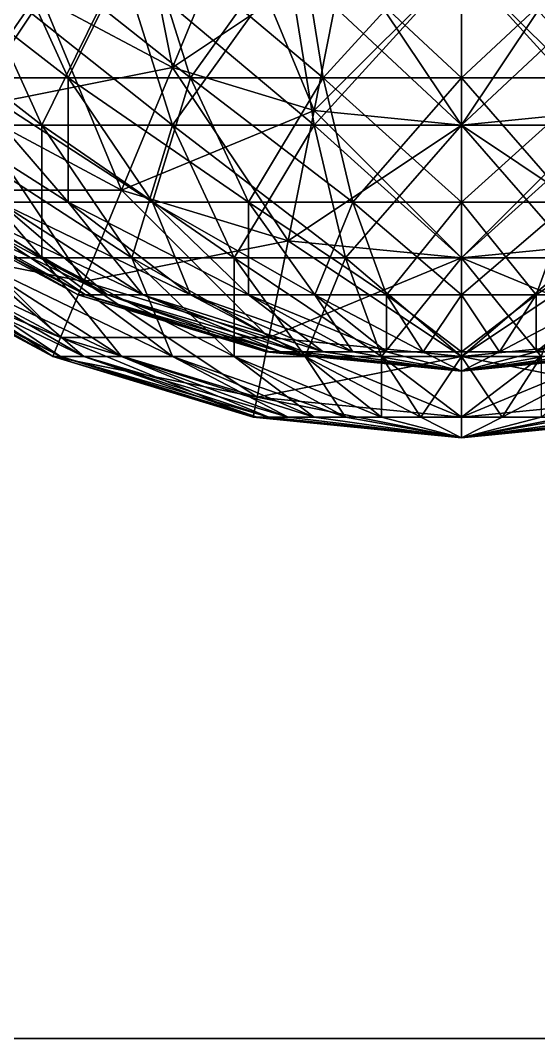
# Model space of a CAD drawing. Header units: millimetres. Extents: x -510 to 550, y -577 to 577.
# Drawn here: x 423.39 to 431.16, y 255 to 270.25 of the extents above; entities that cross this region are included whole.
import ezdxf

# ---------------------------------------------------------------- set-up
doc = ezdxf.new("R2010")
doc.units = ezdxf.units.MM
for name, color, linetype, true_color in [('bogie_left_visual_1', 7, 'Continuous', 0x5c6b75), ('structure_left_front_bridge', 7, 'Continuous', 0x5c6b75), ('structure_left_front_motor_bracket', 7, 'Continuous', 0x5c6b75), ('structure_left_front_riser', 7, 'Continuous', 0x5c6b75)]:
    doc.layers.add(name, color=color, linetype=linetype, true_color=true_color)

msp = doc.modelspace()

# ---------------------------------------------------------------- linework, layer by layer
at = {"layer": 'bogie_left_visual_1', "true_color": 0x5c6b75}
for points in [[(247.119, 255, -71.925), (447.291, 255, -261.799), (447.291, 305, -261.799)], [(247.119, 255, -71.925), (447.291, 305, -261.799), (247.119, 305, -71.925)], [(412.881, 255, -298.075), (412.881, 305, -298.075), (447.291, 305, -261.799)], [(412.881, 255, -298.075), (447.291, 305, -261.799), (447.291, 255, -261.799)], [(212.709, 255, -108.201), (412.881, 255, -298.075), (447.291, 255, -261.799)], [(212.709, 255, -108.201), (447.291, 255, -261.799), (247.119, 255, -71.925)]]:
    msp.add_3dface(points, dxfattribs=at)
at = {"layer": 'structure_left_front_bridge', "true_color": 0x5c6b75}
for points in [[(420.593, 271.111, -119.407), (422.609, 271.111, -121.061), (423.714, 268.686, -119.407)], [(420.593, 271.111, -119.407), (423.714, 268.686, -119.407), (422, 268.686, -118)], [(422.609, 271.111, -98.939), (422, 268.686, -102), (423.714, 268.686, -100.593)], [(424.909, 271.111, -97.709), (422.609, 271.111, -98.939), (423.714, 268.686, -100.593)], [(422.609, 271.111, -121.061), (424.909, 271.111, -122.291), (425.67, 268.686, -120.453)], [(422.609, 271.111, -121.061), (425.67, 268.686, -120.453), (423.714, 268.686, -119.407)], [(424.909, 271.111, -97.709), (423.714, 268.686, -100.593), (425.67, 268.686, -99.547)], [(427.405, 271.111, -96.952), (424.909, 271.111, -97.709), (425.67, 268.686, -99.547)], [(424.909, 271.111, -122.291), (427.405, 271.111, -123.048), (427.793, 268.686, -121.096)], [(424.909, 271.111, -122.291), (427.793, 268.686, -121.096), (425.67, 268.686, -120.453)], [(427.405, 271.111, -96.952), (425.67, 268.686, -99.547), (427.793, 268.686, -98.904)], [(430, 271.111, -96.696), (427.405, 271.111, -96.952), (427.793, 268.686, -98.904)], [(427.405, 271.111, -123.048), (430, 271.111, -123.304), (430, 268.686, -121.314)], [(427.405, 271.111, -123.048), (430, 268.686, -121.314), (427.793, 268.686, -121.096)], [(430, 271.111, -96.696), (427.793, 268.686, -98.904), (430, 268.686, -98.686)], [(432.595, 271.111, -96.952), (430, 271.111, -96.696), (430, 268.686, -98.686)], [(432.595, 271.111, -96.952), (430, 268.686, -98.686), (432.207, 268.686, -98.904)], [(430, 271.111, -123.304), (432.595, 271.111, -123.048), (432.207, 268.686, -121.096)], [(430, 271.111, -123.304), (432.207, 268.686, -121.096), (430, 268.686, -121.314)], [(420.593, 268.686, -116.286), (422, 268.686, -118), (423.714, 266.696, -116.286)], [(420.593, 268.686, -116.286), (423.714, 266.696, -116.286), (422.609, 266.696, -114.939)], [(423.714, 268.686, -100.593), (422, 268.686, -102), (423.714, 266.696, -103.714)], [(422, 268.686, -102), (422.609, 266.696, -105.061), (423.714, 266.696, -103.714)], [(422, 268.686, -118), (423.714, 268.686, -119.407), (425.061, 266.696, -117.391)], [(422, 268.686, -118), (425.061, 266.696, -117.391), (423.714, 266.696, -116.286)], [(425.67, 268.686, -99.547), (423.714, 268.686, -100.593), (425.061, 266.696, -102.609)], [(423.714, 268.686, -100.593), (423.714, 266.696, -103.714), (425.061, 266.696, -102.609)], [(423.714, 268.686, -119.407), (425.67, 268.686, -120.453), (426.598, 266.696, -118.212)], [(423.714, 268.686, -119.407), (426.598, 266.696, -118.212), (425.061, 266.696, -117.391)], [(425.67, 268.686, -99.547), (425.061, 266.696, -102.609), (426.598, 266.696, -101.788)], [(427.793, 268.686, -98.904), (425.67, 268.686, -99.547), (426.598, 266.696, -101.788)], [(425.67, 268.686, -120.453), (427.793, 268.686, -121.096), (428.266, 266.696, -118.718)], [(425.67, 268.686, -120.453), (428.266, 266.696, -118.718), (426.598, 266.696, -118.212)], [(427.793, 268.686, -98.904), (426.598, 266.696, -101.788), (428.266, 266.696, -101.282)], [(430, 268.686, -98.686), (427.793, 268.686, -98.904), (428.266, 266.696, -101.282)], [(427.793, 268.686, -121.096), (430, 268.686, -121.314), (430, 266.696, -118.889)], [(427.793, 268.686, -121.096), (430, 266.696, -118.889), (428.266, 266.696, -118.718)], [(430, 268.686, -98.686), (428.266, 266.696, -101.282), (430, 266.696, -101.111)], [(432.207, 268.686, -98.904), (430, 268.686, -98.686), (430, 266.696, -101.111)], [(432.207, 268.686, -98.904), (430, 266.696, -101.111), (431.734, 266.696, -101.282)], [(430, 268.686, -121.314), (432.207, 268.686, -121.096), (431.734, 266.696, -118.718)], [(430, 268.686, -121.314), (431.734, 266.696, -118.718), (430, 266.696, -118.889)], [(421.282, 266.696, -108.266), (421.111, 266.696, -110), (423.877, 265.218, -110)], [(421.111, 266.696, -110), (421.282, 266.696, -111.734), (423.995, 265.218, -111.195)], [(421.111, 266.696, -110), (423.995, 265.218, -111.195), (423.877, 265.218, -110)], [(421.788, 266.696, -106.598), (421.282, 266.696, -108.266), (423.995, 265.218, -108.805)], [(421.282, 266.696, -108.266), (423.877, 265.218, -110), (423.995, 265.218, -108.805)], [(421.282, 266.696, -111.734), (421.788, 266.696, -113.402), (424.343, 265.218, -112.343)], [(421.282, 266.696, -111.734), (424.343, 265.218, -112.343), (423.995, 265.218, -111.195)], [(422.609, 266.696, -105.061), (421.788, 266.696, -106.598), (424.343, 265.218, -107.657)], [(421.788, 266.696, -106.598), (423.995, 265.218, -108.805), (424.343, 265.218, -107.657)], [(421.788, 266.696, -113.402), (422.609, 266.696, -114.939), (424.909, 265.218, -113.402)], [(421.788, 266.696, -113.402), (424.909, 265.218, -113.402), (424.343, 265.218, -112.343)], [(423.714, 266.696, -103.714), (422.609, 266.696, -105.061), (424.909, 265.218, -106.598)], [(422.609, 266.696, -105.061), (424.343, 265.218, -107.657), (424.909, 265.218, -106.598)], [(422.609, 266.696, -114.939), (423.714, 266.696, -116.286), (425.67, 265.218, -114.33)], [(422.609, 266.696, -114.939), (425.67, 265.218, -114.33), (424.909, 265.218, -113.402)], [(425.061, 266.696, -102.609), (423.714, 266.696, -103.714), (425.67, 265.218, -105.67)], [(423.714, 266.696, -103.714), (424.909, 265.218, -106.598), (425.67, 265.218, -105.67)], [(423.714, 266.696, -116.286), (425.061, 266.696, -117.391), (426.598, 265.218, -115.091)], [(423.714, 266.696, -116.286), (426.598, 265.218, -115.091), (425.67, 265.218, -114.33)], [(426.598, 266.696, -101.788), (425.061, 266.696, -102.609), (426.598, 265.218, -104.909)], [(425.061, 266.696, -102.609), (425.67, 265.218, -105.67), (426.598, 265.218, -104.909)], [(425.061, 266.696, -117.391), (426.598, 266.696, -118.212), (427.657, 265.218, -115.657)], [(425.061, 266.696, -117.391), (427.657, 265.218, -115.657), (426.598, 265.218, -115.091)], [(428.266, 266.696, -101.282), (426.598, 266.696, -101.788), (427.657, 265.218, -104.343)], [(426.598, 266.696, -101.788), (426.598, 265.218, -104.909), (427.657, 265.218, -104.343)], [(426.598, 266.696, -118.212), (428.266, 266.696, -118.718), (428.805, 265.218, -116.005)], [(426.598, 266.696, -118.212), (428.805, 265.218, -116.005), (427.657, 265.218, -115.657)], [(428.266, 266.696, -101.282), (427.657, 265.218, -104.343), (428.805, 265.218, -103.995)], [(430, 266.696, -101.111), (428.266, 266.696, -101.282), (428.805, 265.218, -103.995)], [(428.266, 266.696, -118.718), (430, 266.696, -118.889), (430, 265.218, -116.123)], [(428.266, 266.696, -118.718), (430, 265.218, -116.123), (428.805, 265.218, -116.005)], [(430, 266.696, -101.111), (428.805, 265.218, -103.995), (430, 265.218, -103.877)], [(431.734, 266.696, -101.282), (430, 266.696, -101.111), (430, 265.218, -103.877)], [(431.734, 266.696, -101.282), (430, 265.218, -103.877), (431.195, 265.218, -103.995)], [(430, 266.696, -118.889), (431.734, 266.696, -118.718), (431.195, 265.218, -116.005)], [(430, 266.696, -118.889), (431.195, 265.218, -116.005), (430, 265.218, -116.123)], [(423.995, 265.218, -108.805), (423.877, 265.218, -110), (426.879, 264.307, -110)], [(423.877, 265.218, -110), (423.995, 265.218, -111.195), (426.939, 264.307, -110.609)], [(423.877, 265.218, -110), (426.939, 264.307, -110.609), (426.879, 264.307, -110)], [(424.343, 265.218, -107.657), (423.995, 265.218, -108.805), (426.939, 264.307, -109.391)], [(423.995, 265.218, -108.805), (426.879, 264.307, -110), (426.939, 264.307, -109.391)], [(423.995, 265.218, -111.195), (424.343, 265.218, -112.343), (427.116, 264.307, -111.195)], [(423.995, 265.218, -111.195), (427.116, 264.307, -111.195), (426.939, 264.307, -110.609)], [(424.909, 265.218, -106.598), (424.343, 265.218, -107.657), (427.116, 264.307, -108.805)], [(424.343, 265.218, -107.657), (426.939, 264.307, -109.391), (427.116, 264.307, -108.805)], [(424.343, 265.218, -112.343), (424.909, 265.218, -113.402), (427.405, 264.307, -111.734)], [(424.343, 265.218, -112.343), (427.405, 264.307, -111.734), (427.116, 264.307, -111.195)], [(425.67, 265.218, -105.67), (424.909, 265.218, -106.598), (427.405, 264.307, -108.266)], [(424.909, 265.218, -106.598), (427.116, 264.307, -108.805), (427.405, 264.307, -108.266)], [(424.909, 265.218, -113.402), (425.67, 265.218, -114.33), (427.793, 264.307, -112.207)], [(424.909, 265.218, -113.402), (427.793, 264.307, -112.207), (427.405, 264.307, -111.734)], [(426.598, 265.218, -104.909), (425.67, 265.218, -105.67), (427.793, 264.307, -107.793)], [(425.67, 265.218, -105.67), (427.405, 264.307, -108.266), (427.793, 264.307, -107.793)], [(425.67, 265.218, -114.33), (426.598, 265.218, -115.091), (428.266, 264.307, -112.595)], [(425.67, 265.218, -114.33), (428.266, 264.307, -112.595), (427.793, 264.307, -112.207)], [(427.657, 265.218, -104.343), (426.598, 265.218, -104.909), (428.266, 264.307, -107.405)], [(426.598, 265.218, -104.909), (427.793, 264.307, -107.793), (428.266, 264.307, -107.405)], [(426.598, 265.218, -115.091), (427.657, 265.218, -115.657), (428.805, 264.307, -112.884)], [(426.598, 265.218, -115.091), (428.805, 264.307, -112.884), (428.266, 264.307, -112.595)], [(428.805, 265.218, -103.995), (427.657, 265.218, -104.343), (428.805, 264.307, -107.116)], [(427.657, 265.218, -104.343), (428.266, 264.307, -107.405), (428.805, 264.307, -107.116)], [(427.657, 265.218, -115.657), (428.805, 265.218, -116.005), (429.391, 264.307, -113.061)], [(427.657, 265.218, -115.657), (429.391, 264.307, -113.061), (428.805, 264.307, -112.884)], [(430, 265.218, -103.877), (428.805, 265.218, -103.995), (429.391, 264.307, -106.939)], [(428.805, 265.218, -103.995), (428.805, 264.307, -107.116), (429.391, 264.307, -106.939)], [(428.805, 265.218, -116.005), (430, 265.218, -116.123), (430, 264.307, -113.121)], [(428.805, 265.218, -116.005), (430, 264.307, -113.121), (429.391, 264.307, -113.061)], [(430, 265.218, -103.877), (429.391, 264.307, -106.939), (430, 264.307, -106.879)], [(431.195, 265.218, -103.995), (430, 265.218, -103.877), (430, 264.307, -106.879)], [(431.195, 265.218, -103.995), (430, 264.307, -106.879), (430.609, 264.307, -106.939)], [(430, 265.218, -116.123), (431.195, 265.218, -116.005), (430.609, 264.307, -113.061)], [(430, 265.218, -116.123), (430.609, 264.307, -113.061), (430, 264.307, -113.121)], [(432.343, 265.218, -104.343), (431.195, 265.218, -103.995), (430.609, 264.307, -106.939)], [(432.343, 265.218, -104.343), (430.609, 264.307, -106.939), (431.195, 264.307, -107.116)], [(431.195, 265.218, -116.005), (431.195, 264.307, -112.884), (430.609, 264.307, -113.061)], [(426.939, 264.307, -109.391), (426.879, 264.307, -110), (430, 264, -110)], [(426.879, 264.307, -110), (426.939, 264.307, -110.609), (430, 264, -110)], [(427.116, 264.307, -108.805), (426.939, 264.307, -109.391), (430, 264, -110)], [(426.939, 264.307, -110.609), (427.116, 264.307, -111.195), (430, 264, -110)], [(427.405, 264.307, -108.266), (427.116, 264.307, -108.805), (430, 264, -110)], [(427.116, 264.307, -111.195), (427.405, 264.307, -111.734), (430, 264, -110)], [(427.793, 264.307, -107.793), (427.405, 264.307, -108.266), (430, 264, -110)], [(427.405, 264.307, -111.734), (427.793, 264.307, -112.207), (430, 264, -110)], [(428.266, 264.307, -107.405), (427.793, 264.307, -107.793), (430, 264, -110)], [(427.793, 264.307, -112.207), (428.266, 264.307, -112.595), (430, 264, -110)], [(428.805, 264.307, -107.116), (428.266, 264.307, -107.405), (430, 264, -110)], [(428.266, 264.307, -112.595), (428.805, 264.307, -112.884), (430, 264, -110)], [(429.391, 264.307, -106.939), (428.805, 264.307, -107.116), (430, 264, -110)], [(428.805, 264.307, -112.884), (429.391, 264.307, -113.061), (430, 264, -110)], [(430, 264.307, -106.879), (429.391, 264.307, -106.939), (430, 264, -110)], [(429.391, 264.307, -113.061), (430, 264.307, -113.121), (430, 264, -110)], [(433.121, 264.307, -110), (433.061, 264.307, -109.391), (430, 264, -110)], [(433.061, 264.307, -109.391), (432.884, 264.307, -108.805), (430, 264, -110)], [(432.884, 264.307, -108.805), (432.595, 264.307, -108.266), (430, 264, -110)], [(432.595, 264.307, -108.266), (432.207, 264.307, -107.793), (430, 264, -110)], [(432.207, 264.307, -107.793), (431.734, 264.307, -107.405), (430, 264, -110)], [(431.734, 264.307, -107.405), (431.195, 264.307, -107.116), (430, 264, -110)], [(431.195, 264.307, -107.116), (430.609, 264.307, -106.939), (430, 264, -110)], [(430.609, 264.307, -106.939), (430, 264.307, -106.879), (430, 264, -110)], [(430, 264.307, -113.121), (430.609, 264.307, -113.061), (430, 264, -110)], [(430.609, 264.307, -113.061), (431.195, 264.307, -112.884), (430, 264, -110)], [(431.195, 264.307, -112.884), (431.734, 264.307, -112.595), (430, 264, -110)], [(431.734, 264.307, -112.595), (432.207, 264.307, -112.207), (430, 264, -110)], [(432.207, 264.307, -112.207), (432.595, 264.307, -111.734), (430, 264, -110)], [(432.595, 264.307, -111.734), (432.884, 264.307, -111.195), (430, 264, -110)], [(432.884, 264.307, -111.195), (433.061, 264.307, -110.609), (430, 264, -110)], [(433.061, 264.307, -110.609), (433.121, 264.307, -110), (430, 264, -110)]]:
    msp.add_3dface(points, dxfattribs=at)
at = {"layer": 'structure_left_front_motor_bracket', "true_color": 0x5c6b75}
for points in [[(421.181, 271.666, -288.819), (423.071, 271.666, -290.37), (424.107, 269.393, -288.819)], [(421.181, 271.666, -288.819), (424.107, 269.393, -288.819), (422.5, 269.393, -287.5)], [(423.071, 271.666, -269.63), (422.5, 269.393, -272.5), (424.107, 269.393, -271.181)], [(425.227, 271.666, -268.477), (423.071, 271.666, -269.63), (424.107, 269.393, -271.181)], [(423.071, 271.666, -290.37), (425.227, 271.666, -291.523), (425.941, 269.393, -289.799)], [(423.071, 271.666, -290.37), (425.941, 269.393, -289.799), (424.107, 269.393, -288.819)], [(425.227, 271.666, -268.477), (424.107, 269.393, -271.181), (425.941, 269.393, -270.201)], [(427.567, 271.666, -267.768), (425.227, 271.666, -268.477), (425.941, 269.393, -270.201)], [(425.227, 271.666, -291.523), (427.567, 271.666, -292.232), (427.931, 269.393, -290.403)], [(425.227, 271.666, -291.523), (427.931, 269.393, -290.403), (425.941, 269.393, -289.799)], [(427.567, 271.666, -267.768), (425.941, 269.393, -270.201), (427.931, 269.393, -269.597)], [(430, 271.666, -267.528), (427.567, 271.666, -267.768), (427.931, 269.393, -269.597)], [(427.567, 271.666, -292.232), (430, 271.666, -292.472), (430, 269.393, -290.607)], [(427.567, 271.666, -292.232), (430, 269.393, -290.607), (427.931, 269.393, -290.403)], [(430, 271.666, -267.528), (427.931, 269.393, -269.597), (430, 269.393, -269.393)], [(432.433, 271.666, -267.768), (430, 271.666, -267.528), (430, 269.393, -269.393)], [(432.433, 271.666, -267.768), (430, 269.393, -269.393), (432.069, 269.393, -269.597)], [(430, 271.666, -292.472), (432.433, 271.666, -292.232), (432.069, 269.393, -290.403)], [(430, 271.666, -292.472), (432.069, 269.393, -290.403), (430, 269.393, -290.607)], [(421.181, 269.393, -285.893), (422.5, 269.393, -287.5), (424.107, 267.528, -285.893)], [(421.181, 269.393, -285.893), (424.107, 267.528, -285.893), (423.071, 267.528, -284.63)], [(424.107, 269.393, -271.181), (422.5, 269.393, -272.5), (424.107, 267.528, -274.107)], [(422.5, 269.393, -272.5), (423.071, 267.528, -275.37), (424.107, 267.528, -274.107)], [(422.5, 269.393, -287.5), (424.107, 269.393, -288.819), (425.37, 267.528, -286.929)], [(422.5, 269.393, -287.5), (425.37, 267.528, -286.929), (424.107, 267.528, -285.893)], [(425.941, 269.393, -270.201), (424.107, 269.393, -271.181), (425.37, 267.528, -273.071)], [(424.107, 269.393, -271.181), (424.107, 267.528, -274.107), (425.37, 267.528, -273.071)], [(424.107, 269.393, -288.819), (425.941, 269.393, -289.799), (426.811, 267.528, -287.699)], [(424.107, 269.393, -288.819), (426.811, 267.528, -287.699), (425.37, 267.528, -286.929)], [(425.941, 269.393, -270.201), (425.37, 267.528, -273.071), (426.811, 267.528, -272.301)], [(427.931, 269.393, -269.597), (425.941, 269.393, -270.201), (426.811, 267.528, -272.301)], [(425.941, 269.393, -289.799), (427.931, 269.393, -290.403), (428.374, 267.528, -288.173)], [(425.941, 269.393, -289.799), (428.374, 267.528, -288.173), (426.811, 267.528, -287.699)], [(427.931, 269.393, -269.597), (426.811, 267.528, -272.301), (428.374, 267.528, -271.827)], [(430, 269.393, -269.393), (427.931, 269.393, -269.597), (428.374, 267.528, -271.827)], [(427.931, 269.393, -290.403), (430, 269.393, -290.607), (430, 267.528, -288.334)], [(427.931, 269.393, -290.403), (430, 267.528, -288.334), (428.374, 267.528, -288.173)], [(430, 269.393, -269.393), (428.374, 267.528, -271.827), (430, 267.528, -271.666)], [(432.069, 269.393, -269.597), (430, 269.393, -269.393), (430, 267.528, -271.666)], [(432.069, 269.393, -269.597), (430, 267.528, -271.666), (431.626, 267.528, -271.827)], [(430, 269.393, -290.607), (432.069, 269.393, -290.403), (431.626, 267.528, -288.173)], [(430, 269.393, -290.607), (431.626, 267.528, -288.173), (430, 267.528, -288.334)], [(421.827, 267.528, -278.374), (421.666, 267.528, -280), (424.26, 266.142, -280)], [(421.666, 267.528, -280), (421.827, 267.528, -281.626), (424.37, 266.142, -281.12)], [(421.666, 267.528, -280), (424.37, 266.142, -281.12), (424.26, 266.142, -280)], [(422.301, 267.528, -276.811), (421.827, 267.528, -278.374), (424.37, 266.142, -278.88)], [(421.827, 267.528, -278.374), (424.26, 266.142, -280), (424.37, 266.142, -278.88)], [(421.827, 267.528, -281.626), (422.301, 267.528, -283.189), (424.697, 266.142, -282.197)], [(421.827, 267.528, -281.626), (424.697, 266.142, -282.197), (424.37, 266.142, -281.12)], [(423.071, 267.528, -275.37), (422.301, 267.528, -276.811), (424.697, 266.142, -277.803)], [(422.301, 267.528, -276.811), (424.37, 266.142, -278.88), (424.697, 266.142, -277.803)], [(422.301, 267.528, -283.189), (423.071, 267.528, -284.63), (425.227, 266.142, -283.189)], [(422.301, 267.528, -283.189), (425.227, 266.142, -283.189), (424.697, 266.142, -282.197)], [(424.107, 267.528, -274.107), (423.071, 267.528, -275.37), (425.227, 266.142, -276.811)], [(423.071, 267.528, -275.37), (424.697, 266.142, -277.803), (425.227, 266.142, -276.811)], [(423.071, 267.528, -284.63), (424.107, 267.528, -285.893), (425.941, 266.142, -284.059)], [(423.071, 267.528, -284.63), (425.941, 266.142, -284.059), (425.227, 266.142, -283.189)], [(425.37, 267.528, -273.071), (424.107, 267.528, -274.107), (425.941, 266.142, -275.941)], [(424.107, 267.528, -274.107), (425.227, 266.142, -276.811), (425.941, 266.142, -275.941)], [(424.107, 267.528, -285.893), (425.37, 267.528, -286.929), (426.811, 266.142, -284.773)], [(424.107, 267.528, -285.893), (426.811, 266.142, -284.773), (425.941, 266.142, -284.059)], [(426.811, 267.528, -272.301), (425.37, 267.528, -273.071), (426.811, 266.142, -275.227)], [(425.37, 267.528, -273.071), (425.941, 266.142, -275.941), (426.811, 266.142, -275.227)], [(425.37, 267.528, -286.929), (426.811, 267.528, -287.699), (427.803, 266.142, -285.303)], [(425.37, 267.528, -286.929), (427.803, 266.142, -285.303), (426.811, 266.142, -284.773)], [(428.374, 267.528, -271.827), (426.811, 267.528, -272.301), (427.803, 266.142, -274.697)], [(426.811, 267.528, -272.301), (426.811, 266.142, -275.227), (427.803, 266.142, -274.697)], [(426.811, 267.528, -287.699), (428.374, 267.528, -288.173), (428.88, 266.142, -285.63)], [(426.811, 267.528, -287.699), (428.88, 266.142, -285.63), (427.803, 266.142, -285.303)], [(428.374, 267.528, -271.827), (427.803, 266.142, -274.697), (428.88, 266.142, -274.37)], [(430, 267.528, -271.666), (428.374, 267.528, -271.827), (428.88, 266.142, -274.37)], [(428.374, 267.528, -288.173), (430, 267.528, -288.334), (430, 266.142, -285.74)], [(428.374, 267.528, -288.173), (430, 266.142, -285.74), (428.88, 266.142, -285.63)], [(430, 267.528, -271.666), (428.88, 266.142, -274.37), (430, 266.142, -274.26)], [(431.626, 267.528, -271.827), (430, 267.528, -271.666), (430, 266.142, -274.26)], [(431.626, 267.528, -271.827), (430, 266.142, -274.26), (431.12, 266.142, -274.37)], [(430, 267.528, -288.334), (431.626, 267.528, -288.173), (431.12, 266.142, -285.63)], [(430, 267.528, -288.334), (431.12, 266.142, -285.63), (430, 266.142, -285.74)], [(433.189, 267.528, -272.301), (431.626, 267.528, -271.827), (431.12, 266.142, -274.37)], [(433.189, 267.528, -272.301), (431.12, 266.142, -274.37), (432.197, 266.142, -274.697)], [(431.626, 267.528, -288.173), (432.197, 266.142, -285.303), (431.12, 266.142, -285.63)], [(424.37, 266.142, -278.88), (424.26, 266.142, -280), (427.074, 265.288, -280)], [(424.26, 266.142, -280), (424.37, 266.142, -281.12), (427.13, 265.288, -280.571)], [(424.26, 266.142, -280), (427.13, 265.288, -280.571), (427.074, 265.288, -280)], [(424.697, 266.142, -277.803), (424.37, 266.142, -278.88), (427.13, 265.288, -279.429)], [(424.37, 266.142, -278.88), (427.074, 265.288, -280), (427.13, 265.288, -279.429)], [(424.37, 266.142, -281.12), (424.697, 266.142, -282.197), (427.296, 265.288, -281.12)], [(424.37, 266.142, -281.12), (427.296, 265.288, -281.12), (427.13, 265.288, -280.571)], [(425.227, 266.142, -276.811), (424.697, 266.142, -277.803), (427.296, 265.288, -278.88)], [(424.697, 266.142, -277.803), (427.13, 265.288, -279.429), (427.296, 265.288, -278.88)], [(424.697, 266.142, -282.197), (425.227, 266.142, -283.189), (427.567, 265.288, -281.626)], [(424.697, 266.142, -282.197), (427.567, 265.288, -281.626), (427.296, 265.288, -281.12)], [(425.941, 266.142, -275.941), (425.227, 266.142, -276.811), (427.567, 265.288, -278.374)], [(425.227, 266.142, -276.811), (427.296, 265.288, -278.88), (427.567, 265.288, -278.374)], [(425.227, 266.142, -283.189), (425.941, 266.142, -284.059), (427.931, 265.288, -282.069)], [(425.227, 266.142, -283.189), (427.931, 265.288, -282.069), (427.567, 265.288, -281.626)], [(426.811, 266.142, -275.227), (425.941, 266.142, -275.941), (427.931, 265.288, -277.931)], [(425.941, 266.142, -275.941), (427.567, 265.288, -278.374), (427.931, 265.288, -277.931)], [(425.941, 266.142, -284.059), (426.811, 266.142, -284.773), (428.374, 265.288, -282.433)], [(425.941, 266.142, -284.059), (428.374, 265.288, -282.433), (427.931, 265.288, -282.069)], [(427.803, 266.142, -274.697), (426.811, 266.142, -275.227), (428.374, 265.288, -277.567)], [(426.811, 266.142, -275.227), (427.931, 265.288, -277.931), (428.374, 265.288, -277.567)], [(426.811, 266.142, -284.773), (427.803, 266.142, -285.303), (428.88, 265.288, -282.704)], [(426.811, 266.142, -284.773), (428.88, 265.288, -282.704), (428.374, 265.288, -282.433)], [(428.88, 266.142, -274.37), (427.803, 266.142, -274.697), (428.88, 265.288, -277.296)], [(427.803, 266.142, -274.697), (428.374, 265.288, -277.567), (428.88, 265.288, -277.296)], [(427.803, 266.142, -285.303), (428.88, 266.142, -285.63), (429.429, 265.288, -282.87)], [(427.803, 266.142, -285.303), (429.429, 265.288, -282.87), (428.88, 265.288, -282.704)], [(430, 266.142, -274.26), (428.88, 266.142, -274.37), (429.429, 265.288, -277.13)], [(428.88, 266.142, -274.37), (428.88, 265.288, -277.296), (429.429, 265.288, -277.13)], [(428.88, 266.142, -285.63), (430, 266.142, -285.74), (430, 265.288, -282.926)], [(428.88, 266.142, -285.63), (430, 265.288, -282.926), (429.429, 265.288, -282.87)], [(430, 266.142, -274.26), (429.429, 265.288, -277.13), (430, 265.288, -277.074)], [(431.12, 266.142, -274.37), (430, 266.142, -274.26), (430, 265.288, -277.074)], [(431.12, 266.142, -274.37), (430, 265.288, -277.074), (430.571, 265.288, -277.13)], [(430, 266.142, -285.74), (431.12, 266.142, -285.63), (430.571, 265.288, -282.87)], [(430, 266.142, -285.74), (430.571, 265.288, -282.87), (430, 265.288, -282.926)], [(432.197, 266.142, -274.697), (431.12, 266.142, -274.37), (430.571, 265.288, -277.13)], [(432.197, 266.142, -274.697), (430.571, 265.288, -277.13), (431.12, 265.288, -277.296)], [(431.12, 266.142, -285.63), (431.12, 265.288, -282.704), (430.571, 265.288, -282.87)], [(433.189, 266.142, -275.227), (432.197, 266.142, -274.697), (431.12, 265.288, -277.296)], [(433.189, 266.142, -275.227), (431.12, 265.288, -277.296), (431.626, 265.288, -277.567)], [(431.12, 266.142, -285.63), (432.197, 266.142, -285.303), (431.12, 265.288, -282.704)], [(432.197, 266.142, -285.303), (431.626, 265.288, -282.433), (431.12, 265.288, -282.704)], [(427.13, 265.288, -279.429), (427.074, 265.288, -280), (430, 265, -280)], [(427.074, 265.288, -280), (427.13, 265.288, -280.571), (430, 265, -280)], [(427.296, 265.288, -278.88), (427.13, 265.288, -279.429), (430, 265, -280)], [(427.13, 265.288, -280.571), (427.296, 265.288, -281.12), (430, 265, -280)], [(427.567, 265.288, -278.374), (427.296, 265.288, -278.88), (430, 265, -280)], [(427.296, 265.288, -281.12), (427.567, 265.288, -281.626), (430, 265, -280)], [(427.931, 265.288, -277.931), (427.567, 265.288, -278.374), (430, 265, -280)], [(427.567, 265.288, -281.626), (427.931, 265.288, -282.069), (430, 265, -280)], [(428.374, 265.288, -277.567), (427.931, 265.288, -277.931), (430, 265, -280)], [(427.931, 265.288, -282.069), (428.374, 265.288, -282.433), (430, 265, -280)], [(428.88, 265.288, -277.296), (428.374, 265.288, -277.567), (430, 265, -280)], [(428.374, 265.288, -282.433), (428.88, 265.288, -282.704), (430, 265, -280)], [(429.429, 265.288, -277.13), (428.88, 265.288, -277.296), (430, 265, -280)], [(428.88, 265.288, -282.704), (429.429, 265.288, -282.87), (430, 265, -280)], [(430, 265.288, -277.074), (429.429, 265.288, -277.13), (430, 265, -280)], [(429.429, 265.288, -282.87), (430, 265.288, -282.926), (430, 265, -280)], [(432.926, 265.288, -280), (432.87, 265.288, -279.429), (430, 265, -280)], [(432.87, 265.288, -279.429), (432.704, 265.288, -278.88), (430, 265, -280)], [(432.704, 265.288, -278.88), (432.433, 265.288, -278.374), (430, 265, -280)], [(432.433, 265.288, -278.374), (432.069, 265.288, -277.931), (430, 265, -280)], [(432.069, 265.288, -277.931), (431.626, 265.288, -277.567), (430, 265, -280)], [(431.626, 265.288, -277.567), (431.12, 265.288, -277.296), (430, 265, -280)], [(431.12, 265.288, -277.296), (430.571, 265.288, -277.13), (430, 265, -280)], [(430.571, 265.288, -277.13), (430, 265.288, -277.074), (430, 265, -280)], [(430, 265.288, -282.926), (430.571, 265.288, -282.87), (430, 265, -280)], [(430.571, 265.288, -282.87), (431.12, 265.288, -282.704), (430, 265, -280)], [(431.12, 265.288, -282.704), (431.626, 265.288, -282.433), (430, 265, -280)], [(431.626, 265.288, -282.433), (432.069, 265.288, -282.069), (430, 265, -280)], [(432.069, 265.288, -282.069), (432.433, 265.288, -281.626), (430, 265, -280)], [(432.433, 265.288, -281.626), (432.704, 265.288, -281.12), (430, 265, -280)], [(432.704, 265.288, -281.12), (432.87, 265.288, -280.571), (430, 265, -280)], [(432.87, 265.288, -280.571), (432.926, 265.288, -280), (430, 265, -280)]]:
    msp.add_3dface(points, dxfattribs=at)
at = {"layer": 'structure_left_front_riser', "true_color": 0x5c6b75}
for points in [[(425.67, 269.547, -276.314), (423.714, 270.593, -276.314), (425.061, 272.609, -278.304)], [(425.67, 269.547, -276.314), (425.061, 272.609, -278.304), (426.598, 271.788, -278.304)], [(422.609, 268.939, -273.889), (422, 272, -276.314), (423.714, 270.593, -276.314)], [(426.598, 271.788, -96.696), (423.714, 270.593, -98.686), (425.67, 269.547, -98.686)], [(428.266, 271.282, -96.696), (426.598, 271.788, -96.696), (425.67, 269.547, -98.686)], [(427.793, 268.904, -276.314), (425.67, 269.547, -276.314), (426.598, 271.788, -278.304)], [(427.793, 268.904, -276.314), (426.598, 271.788, -278.304), (428.266, 271.282, -278.304)], [(428.266, 271.282, -96.696), (425.67, 269.547, -98.686), (427.793, 268.904, -98.686)], [(430, 271.111, -96.696), (428.266, 271.282, -96.696), (427.793, 268.904, -98.686)], [(430, 268.686, -276.314), (427.793, 268.904, -276.314), (428.266, 271.282, -278.304)], [(430, 268.686, -276.314), (428.266, 271.282, -278.304), (430, 271.111, -278.304)], [(431.734, 271.282, -96.696), (430, 271.111, -96.696), (430, 268.686, -98.686)], [(431.734, 271.282, -96.696), (430, 268.686, -98.686), (432.207, 268.904, -98.686)], [(432.207, 268.904, -276.314), (430, 271.111, -278.304), (431.734, 271.282, -278.304)], [(430, 271.111, -96.696), (427.793, 268.904, -98.686), (430, 268.686, -98.686)], [(432.207, 268.904, -276.314), (430, 268.686, -276.314), (430, 271.111, -278.304)], [(423.714, 270.593, -98.686), (420.593, 270.593, -101.111), (422.609, 268.939, -101.111)], [(425.67, 269.547, -98.686), (423.714, 270.593, -98.686), (422.609, 268.939, -101.111)], [(424.909, 267.709, -273.889), (422.609, 268.939, -273.889), (423.714, 270.593, -276.314)], [(424.909, 267.709, -273.889), (423.714, 270.593, -276.314), (425.67, 269.547, -276.314)], [(425.67, 269.547, -98.686), (422.609, 268.939, -101.111), (424.909, 267.709, -101.111)], [(427.793, 268.904, -98.686), (425.67, 269.547, -98.686), (424.909, 267.709, -101.111)], [(427.405, 266.952, -273.889), (424.909, 267.709, -273.889), (425.67, 269.547, -276.314)], [(427.405, 266.952, -273.889), (425.67, 269.547, -276.314), (427.793, 268.904, -276.314)], [(424.909, 267.709, -101.111), (422.609, 268.939, -101.111), (421.788, 267.709, -103.877)], [(424.343, 266.343, -271.123), (421.788, 267.709, -271.123), (422.609, 268.939, -273.889)], [(424.343, 266.343, -271.123), (422.609, 268.939, -273.889), (424.909, 267.709, -273.889)], [(427.793, 268.904, -98.686), (424.909, 267.709, -101.111), (427.405, 266.952, -101.111)], [(430, 268.686, -98.686), (427.793, 268.904, -98.686), (427.405, 266.952, -101.111)], [(430, 266.696, -273.889), (427.405, 266.952, -273.889), (427.793, 268.904, -276.314)], [(430, 266.696, -273.889), (427.793, 268.904, -276.314), (430, 268.686, -276.314)], [(432.207, 268.904, -98.686), (430, 268.686, -98.686), (430, 266.696, -101.111)], [(432.207, 268.904, -98.686), (430, 266.696, -101.111), (432.595, 266.952, -101.111)], [(432.595, 266.952, -273.889), (430, 268.686, -276.314), (432.207, 268.904, -276.314)], [(430, 268.686, -98.686), (427.405, 266.952, -101.111), (430, 266.696, -101.111)], [(432.595, 266.952, -273.889), (430, 266.696, -273.889), (430, 268.686, -276.314)], [(424.343, 266.343, -103.877), (421.788, 267.709, -103.877), (421.282, 266.952, -106.879)], [(423.995, 265.502, -268.121), (421.282, 266.952, -268.121), (421.788, 267.709, -271.123)], [(424.909, 267.709, -101.111), (421.788, 267.709, -103.877), (424.343, 266.343, -103.877)], [(423.995, 265.502, -268.121), (421.788, 267.709, -271.123), (424.343, 266.343, -271.123)], [(427.405, 266.952, -101.111), (424.909, 267.709, -101.111), (424.343, 266.343, -103.877)], [(427.116, 265.502, -271.123), (424.343, 266.343, -271.123), (424.909, 267.709, -273.889)], [(427.116, 265.502, -271.123), (424.909, 267.709, -273.889), (427.405, 266.952, -273.889)], [(423.995, 265.502, -106.879), (421.282, 266.952, -106.879), (421.111, 266.696, -110)], [(423.877, 265.218, -265), (421.111, 266.696, -265), (421.282, 266.952, -268.121)], [(424.343, 266.343, -103.877), (421.282, 266.952, -106.879), (423.995, 265.502, -106.879)], [(423.877, 265.218, -265), (421.282, 266.952, -268.121), (423.995, 265.502, -268.121)], [(427.405, 266.952, -101.111), (424.343, 266.343, -103.877), (427.116, 265.502, -103.877)], [(430, 266.696, -101.111), (427.405, 266.952, -101.111), (427.116, 265.502, -103.877)], [(430, 265.218, -271.123), (427.116, 265.502, -271.123), (427.405, 266.952, -273.889)], [(430, 265.218, -271.123), (427.405, 266.952, -273.889), (430, 266.696, -273.889)], [(432.595, 266.952, -101.111), (430, 266.696, -101.111), (430, 265.218, -103.877)], [(432.595, 266.952, -101.111), (430, 265.218, -103.877), (432.884, 265.502, -103.877)], [(432.884, 265.502, -271.123), (430, 266.696, -273.889), (432.595, 266.952, -273.889)], [(423.995, 265.502, -106.879), (421.111, 266.696, -110), (423.877, 265.218, -110)], [(423.877, 265.218, -110), (421.111, 266.696, -110), (421.111, 266.696, -265)], [(423.877, 265.218, -110), (421.111, 266.696, -265), (423.877, 265.218, -265)], [(430, 266.696, -101.111), (427.116, 265.502, -103.877), (430, 265.218, -103.877)], [(432.884, 265.502, -271.123), (430, 265.218, -271.123), (430, 266.696, -273.889)], [(427.116, 265.502, -103.877), (424.343, 266.343, -103.877), (423.995, 265.502, -106.879)], [(426.939, 264.609, -268.121), (423.995, 265.502, -268.121), (424.343, 266.343, -271.123)], [(426.939, 264.609, -268.121), (424.343, 266.343, -271.123), (427.116, 265.502, -271.123)], [(426.939, 264.609, -106.879), (423.995, 265.502, -106.879), (423.877, 265.218, -110)], [(426.879, 264.307, -265), (423.877, 265.218, -265), (423.995, 265.502, -268.121)], [(427.116, 265.502, -103.877), (423.995, 265.502, -106.879), (426.939, 264.609, -106.879)], [(426.879, 264.307, -265), (423.995, 265.502, -268.121), (426.939, 264.609, -268.121)], [(430, 265.218, -103.877), (427.116, 265.502, -103.877), (426.939, 264.609, -106.879)], [(430, 264.307, -268.121), (426.939, 264.609, -268.121), (427.116, 265.502, -271.123)], [(430, 264.307, -268.121), (427.116, 265.502, -271.123), (430, 265.218, -271.123)], [(432.884, 265.502, -103.877), (430, 265.218, -103.877), (430, 264.307, -106.879)], [(432.884, 265.502, -103.877), (430, 264.307, -106.879), (433.061, 264.609, -106.879)], [(433.061, 264.609, -268.121), (430, 265.218, -271.123), (432.884, 265.502, -271.123)], [(426.939, 264.609, -106.879), (423.877, 265.218, -110), (426.879, 264.307, -110)], [(426.879, 264.307, -110), (423.877, 265.218, -110), (423.877, 265.218, -265)], [(426.879, 264.307, -110), (423.877, 265.218, -265), (426.879, 264.307, -265)], [(430, 265.218, -103.877), (426.939, 264.609, -106.879), (430, 264.307, -106.879)], [(433.061, 264.609, -268.121), (430, 264.307, -268.121), (430, 265.218, -271.123)], [(430, 264.307, -106.879), (426.939, 264.609, -106.879), (426.879, 264.307, -110)], [(430, 264, -265), (426.879, 264.307, -265), (426.939, 264.609, -268.121)], [(430, 264, -265), (426.939, 264.609, -268.121), (430, 264.307, -268.121)], [(433.061, 264.609, -106.879), (430, 264.307, -106.879), (430, 264, -110)], [(433.061, 264.609, -106.879), (430, 264, -110), (433.121, 264.307, -110)], [(433.121, 264.307, -265), (430, 264.307, -268.121), (433.061, 264.609, -268.121)], [(430, 264.307, -106.879), (426.879, 264.307, -110), (430, 264, -110)], [(430, 264, -110), (426.879, 264.307, -110), (426.879, 264.307, -265)], [(430, 264, -110), (426.879, 264.307, -265), (430, 264, -265)], [(433.121, 264.307, -110), (430, 264, -110), (430, 264, -265)], [(433.121, 264.307, -110), (430, 264, -265), (433.121, 264.307, -265)], [(433.121, 264.307, -265), (430, 264, -265), (430, 264.307, -268.121)]]:
    msp.add_3dface(points, dxfattribs=at)

doc.saveas('drawing.dxf')
